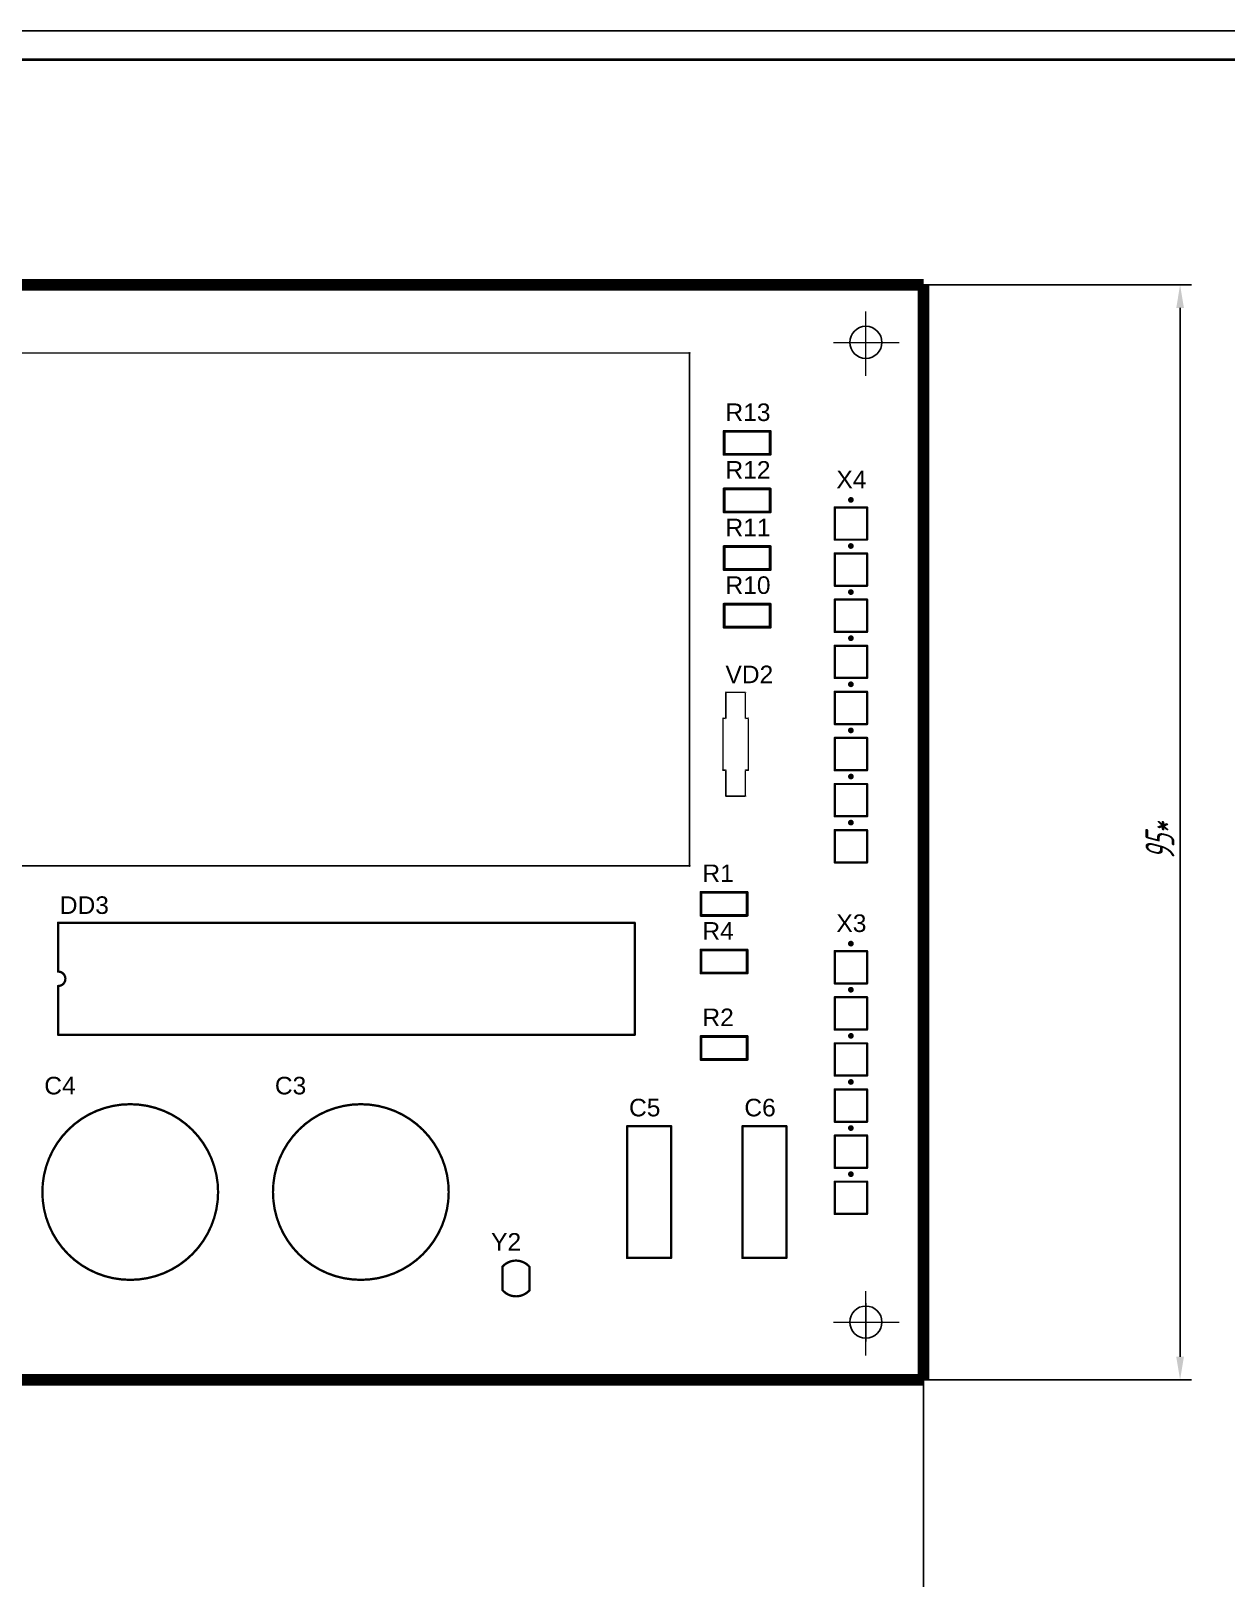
# Model space of a CAD drawing. Header units: millimetres. Extents: x 4478846 to 4492776, y 3796523 to 3799112.
# Drawn here: x 4489687.4 to 4489894.7, y 3797299.9 to 3797568.4 of the extents above; entities that cross this region are included whole.
import ezdxf

# ---------------------------------------------------------------- set-up
doc = ezdxf.new("R2010")
doc.units = ezdxf.units.MM
doc.linetypes.add('CENTER2', pattern=[28.575, 19.05, -3.175, 3.175, -3.175])
doc.layers.get('Defpoints').update_dxf_attribs({"color": 5})
for name, color, linetype, lineweight in [('1', 1, 'Continuous', 40), ('2', 3, 'CENTER2', 20), ('dim', 7, 'Continuous', 20), ('Tonkaya', 3, 'Continuous', 25), ('Основная', 7, 'Continuous', 40)]:
    doc.layers.add(name, color=color, linetype=linetype, lineweight=lineweight)
for name, color, linetype in [('InternalPlane1', 76, 'Continuous'), ('InternalPlane2', 16, 'Continuous'), ('KONTUR', 7, 'Continuous'), ('TopOverlay', 2, 'Continuous')]:
    doc.layers.add(name, color=color, linetype=linetype)
doc.styles.add('35', font='gostw.shx', dxfattribs={"width": 0.65, "oblique": 15, "height": 3.5})
doc.styles.add('5', font='gostw.shx', dxfattribs={"width": 0.75, "oblique": 15, "height": 5})
doc.styles.get("Standard").update_dxf_attribs({"font": 'arial.ttf'})
doc.dimstyles.new('BUT$0', dxfattribs={"dimtxt": 3.5, "dimasz": 4, "dimexe": 2, "dimexo": 0, "dimgap": 1, "dimtad": 1, "dimdec": 4, "dimzin": 9, "dimdsep": 46, "dimtxsty": '35', "dimcen": 0, "dimclrd": 256, "dimclre": 256, "dimclrt": 256, "dimadec": 0, "dimazin": 0, "dimtfac": 0.7, "dimtdec": 4, "dimtmove": 0, "dimatfit": 0, "dimfxl": 1, "dimtolj": 1, "dimtzin": 9, "dimarcsym": 0})

# ---------------------------------------------------------------- blocks, each defined once
blk = doc.blocks.new('*D222')
at = {"layer": 'Defpoints', "color": 0, "transparency": 16777216}
for p in [(4489842.26, 3797524.32), (4489842.26, 3797334.32), (4489886.76, 3797334.32)]:
    blk.add_point(p, dxfattribs=at)
at = {"layer": 'dim', "lineweight": -2, "transparency": 16777216}
for p, q in [((4489842.26, 3797524.32), (4489888.76, 3797524.32)), ((4489886.76, 3797520.32), (4489886.76, 3797338.32)), ((4489842.26, 3797334.32), (4489888.76, 3797334.32))]:
    blk.add_line(p, q, dxfattribs=at)
at = {"layer": 'dim', "transparency": 16777216}
for points in [[(4489886.1, 3797520.32), (4489887.43, 3797520.32), (4489886.76, 3797524.32)], [(4489886.1, 3797338.32), (4489887.43, 3797338.32), (4489886.76, 3797334.32)]]:
    blk.add_solid(points, dxfattribs=at)
at = {"layer": 'dim', "transparency": 16777216, "insert": (4489883.26, 3797427.75), "char_height": 5, "attachment_point": 5, "rotation": 90, "style": '5'}
blk.add_mtext('\\A1;95*', dxfattribs=at)
blk = doc.blocks.new('*D223')
at = {"layer": 'Defpoints', "color": 0, "transparency": 16777216}
for p in [(4489586.26, 3797524.32), (4489842.26, 3797524.32), (4489586.26, 3797290.23)]:
    blk.add_point(p, dxfattribs=at)
at = {"layer": 'dim', "lineweight": -2, "transparency": 16777216}
for p, q in [((4489586.26, 3797524.32), (4489586.26, 3797288.23)), ((4489842.26, 3797524.32), (4489842.26, 3797288.23)), ((4489838.26, 3797290.23), (4489590.26, 3797290.23))]:
    blk.add_line(p, q, dxfattribs=at)
at = {"layer": 'dim', "transparency": 16777216}
for points in [[(4489590.26, 3797290.9), (4489590.26, 3797289.57), (4489586.26, 3797290.23)], [(4489838.26, 3797290.9), (4489838.26, 3797289.57), (4489842.26, 3797290.23)]]:
    blk.add_solid(points, dxfattribs=at)
at = {"layer": 'dim', "transparency": 16777216, "insert": (4489712.78, 3797293.73), "char_height": 5, "attachment_point": 5, "style": '5'}
blk.add_mtext('\\A1;130*', dxfattribs=at)

msp = doc.modelspace()

# ---------------------------------------------------------------- linework, layer by layer
at = {"layer": '1', "const_width": 2.032}
for points in [[(4489586.26336, 3797524.31577), (4489842.26336, 3797524.31577)], [(4489842.26336, 3797334.31577), (4489842.26336, 3797524.31577)], [(4489586.26336, 3797334.31577), (4489842.26336, 3797334.31577)]]:
    msp.add_lwpolyline(points, dxfattribs=at)
at = {"layer": '2'}
for p, q in [((4489832.26336, 3797511.56664), (4489832.26336, 3797519.68977)), ((4489832.26336, 3797508.56665), (4489832.26336, 3797519.68977)), ((4489826.65554, 3797514.35065), (4489838.04736, 3797514.35065)), ((4489829.47936, 3797514.35064), (4489837.0582, 3797514.35064)), ((4489832.26337, 3797338.56664), (4489832.26336, 3797349.68977)), ((4489832.26337, 3797340.97497), (4489832.26336, 3797347.13464)), ((4489826.65554, 3797344.35064), (4489838.04737, 3797344.35064)), ((4489829.47936, 3797344.35064), (4489835.88256, 3797344.35064))]:
    msp.add_line(p, q, dxfattribs=at)
at = {"layer": 'InternalPlane1', "const_width": 2.032}
for points in [[(4489842.26336, 3797334.31577), (4489842.26336, 3797524.31577)], [(4489586.26336, 3797334.31577), (4489842.26336, 3797334.31577)]]:
    msp.add_lwpolyline(points, dxfattribs=at)
at = {"layer": 'InternalPlane1', "const_width": 1.016}
msp.add_lwpolyline([(4489841.75536, 3797519.31577, 1), (4489842.77136, 3797519.31577, 1)], format="xyb", close=True, dxfattribs=at)
msp.add_lwpolyline([(4489841.75536, 3797519.31577, 1), (4489842.77136, 3797519.31577, 1)], format="xyb", close=True, dxfattribs=at)
at = {"layer": 'InternalPlane2', "const_width": 1.016}
msp.add_lwpolyline([(4489841.75536, 3797519.31577, 1), (4489842.77136, 3797519.31577, 1)], format="xyb", close=True, dxfattribs=at)
at = {"layer": 'KONTUR', "color": 7}
msp.add_line((4489528.64734, 3797568.38812), (4490125.64734, 3797568.38812), dxfattribs=at)
at = {"layer": 'Tonkaya', "color": 7, "lineweight": -2}
msp.add_line((4489832.26336, 3797347.65657), (4489832.26336, 3797340.97497), dxfattribs=at)
at = {"layer": 'TopOverlay'}
for points, const_width in [([(4489632.66333, 3797512.51573), (4489801.66335, 3797512.51573)], 0.254), ([(4489801.66335, 3797423.51575), (4489801.66335, 3797512.51573)], 0.254), ([(4489807.66333, 3797498.91576), (4489815.66332, 3797498.91576)], 0.508), ([(4489807.66333, 3797494.91576), (4489807.66333, 3797498.91576)], 0.508), ([(4489815.66332, 3797494.91576), (4489815.66332, 3797498.91576)], 0.508), ([(4489807.66333, 3797494.91576), (4489815.66332, 3797494.91576)], 0.508), ([(4489807.66333, 3797488.91578), (4489815.66332, 3797488.91578)], 0.508), ([(4489807.66333, 3797484.91578), (4489807.66333, 3797488.91578)], 0.508), ([(4489815.66332, 3797484.91578), (4489815.66332, 3797488.91578)], 0.508), ([(4489807.66333, 3797484.91578), (4489815.66332, 3797484.91578)], 0.508), ([(4489826.8634, 3797480.11579), (4489826.8634, 3797485.71578)], 0.4), ([(4489826.8634, 3797485.71578), (4489832.46339, 3797485.71578)], 0.4), ([(4489832.46339, 3797480.11579), (4489832.46339, 3797485.71578)], 0.4), ([(4489826.8634, 3797480.11579), (4489832.46339, 3797480.11579)], 0.4), ([(4489807.66333, 3797478.9158), (4489815.66332, 3797478.9158)], 0.508), ([(4489807.66333, 3797474.9158), (4489807.66333, 3797478.9158)], 0.508), ([(4489815.66332, 3797474.9158), (4489815.66332, 3797478.9158)], 0.508), ([(4489826.8634, 3797477.7158), (4489832.46339, 3797477.7158)], 0.4), ([(4489826.8634, 3797472.11581), (4489826.8634, 3797477.7158)], 0.4), ([(4489832.46339, 3797472.11581), (4489832.46339, 3797477.7158)], 0.4), ([(4489807.66333, 3797474.9158), (4489815.66332, 3797474.9158)], 0.508), ([(4489826.8634, 3797472.11581), (4489832.46339, 3797472.11581)], 0.4), ([(4489807.66333, 3797468.91582), (4489815.66332, 3797468.91582)], 0.508), ([(4489807.66333, 3797464.91572), (4489807.66333, 3797468.91582)], 0.508), ([(4489815.66332, 3797464.91572), (4489815.66332, 3797468.91582)], 0.508), ([(4489826.8634, 3797469.71581), (4489832.46339, 3797469.71581)], 0.4), ([(4489826.8634, 3797464.11572), (4489826.8634, 3797469.71581)], 0.4), ([(4489832.46339, 3797464.11572), (4489832.46339, 3797469.71571)], 0.4), ([(4489807.66333, 3797464.91572), (4489815.66332, 3797464.91572)], 0.508), ([(4489826.8634, 3797464.11572), (4489832.46339, 3797464.11572)], 0.4), ([(4489826.8634, 3797461.71573), (4489832.46339, 3797461.71573)], 0.4), ([(4489826.8634, 3797456.11574), (4489826.8634, 3797461.71573)], 0.4), ([(4489832.46339, 3797456.11574), (4489832.46339, 3797461.71573)], 0.4), ([(4489826.8634, 3797456.11574), (4489832.46339, 3797456.11574)], 0.4), ([(4489807.96336, 3797453.61577), (4489811.3634, 3797453.61577)], 0.254), ([(4489807.96336, 3797449.1158), (4489807.96336, 3797453.61577)], 0.254), ([(4489811.3634, 3797449.1158), (4489811.3634, 3797453.61577)], 0.254), ([(4489826.8634, 3797453.71574), (4489832.46339, 3797453.71574)], 0.4), ([(4489826.8634, 3797448.11576), (4489826.8634, 3797453.71574)], 0.4), ([(4489832.46339, 3797448.11576), (4489832.46339, 3797453.71574)], 0.4), ([(4489807.46338, 3797449.1158), (4489807.96336, 3797449.1158)], 0.254), ([(4489807.46338, 3797440.11577), (4489807.46338, 3797449.1158)], 0.254), ([(4489811.3634, 3797449.1158), (4489811.86338, 3797449.1158)], 0.254), ([(4489811.86338, 3797440.11577), (4489811.86338, 3797449.1158)], 0.254), ([(4489826.8634, 3797448.11576), (4489832.46339, 3797448.11576)], 0.4), ([(4489826.8634, 3797440.11577), (4489826.8634, 3797445.71576)], 0.4), ([(4489826.8634, 3797445.71576), (4489832.46339, 3797445.71576)], 0.4), ([(4489832.46339, 3797440.11577), (4489832.46339, 3797445.71576)], 0.4), ([(4489807.46338, 3797440.11577), (4489807.96336, 3797440.11577)], 0.254), ([(4489807.96336, 3797435.61581), (4489807.96336, 3797440.11577)], 0.254), ([(4489811.3634, 3797435.61581), (4489811.3634, 3797440.11577)], 0.254), ([(4489811.3634, 3797440.11577), (4489811.86338, 3797440.11577)], 0.254), ([(4489826.8634, 3797440.11577), (4489832.46339, 3797440.11577)], 0.4), ([(4489826.8634, 3797432.11579), (4489826.8634, 3797437.71578)], 0.4), ([(4489826.8634, 3797437.71578), (4489832.46339, 3797437.71578)], 0.4), ([(4489832.46339, 3797432.11579), (4489832.46339, 3797437.71578)], 0.4), ([(4489807.96336, 3797435.61581), (4489811.3634, 3797435.61581)], 0.254), ([(4489826.8634, 3797432.11579), (4489832.46339, 3797432.11579)], 0.4), ([(4489826.8634, 3797424.1158), (4489826.8634, 3797429.71579)], 0.4), ([(4489826.8634, 3797429.71579), (4489832.46339, 3797429.71579)], 0.4), ([(4489832.46339, 3797424.1158), (4489832.46339, 3797429.71579)], 0.4), ([(4489632.66333, 3797423.51575), (4489801.66335, 3797423.51575)], 0.254), ([(4489826.8634, 3797424.1158), (4489832.46339, 3797424.1158)], 0.4), ([(4489803.66334, 3797418.91581), (4489811.66333, 3797418.91581)], 0.508), ([(4489803.66334, 3797414.91582), (4489803.66334, 3797418.91581)], 0.508), ([(4489811.66333, 3797414.91582), (4489811.66333, 3797418.91581)], 0.508), ([(4489803.66334, 3797414.91582), (4489811.66333, 3797414.91582)], 0.508), ([(4489692.16334, 3797405.16578), (4489692.16334, 3797413.64582)], 0.4), ([(4489692.16334, 3797413.64582), (4489792.16334, 3797413.64582)], 0.4), ([(4489792.16334, 3797394.18576), (4489792.16334, 3797413.64582)], 0.4), ([(4489803.66334, 3797408.91573), (4489811.66333, 3797408.91573)], 0.508), ([(4489803.66334, 3797404.91574), (4489803.66334, 3797408.91573)], 0.508), ([(4489811.66333, 3797404.91574), (4489811.66333, 3797408.91573)], 0.508), ([(4489826.8634, 3797403.1158), (4489826.8634, 3797408.71578)], 0.4), ([(4489826.8634, 3797408.71578), (4489832.46339, 3797408.71578)], 0.4), ([(4489832.46339, 3797403.1158), (4489832.46339, 3797408.71578)], 0.4), ([(4489803.66334, 3797404.91574), (4489811.66333, 3797404.91574)], 0.508), ([(4489692.16334, 3797394.18576), (4489692.16334, 3797402.66581)], 0.4), ([(4489826.8634, 3797403.1158), (4489832.46339, 3797403.1158)], 0.4), ([(4489826.8634, 3797400.7158), (4489832.46339, 3797400.7158)], 0.4), ([(4489826.8634, 3797395.11581), (4489826.8634, 3797400.7158)], 0.4), ([(4489832.46339, 3797395.11581), (4489832.46339, 3797400.7158)], 0.4), ([(4489692.16334, 3797394.18576), (4489792.16334, 3797394.18576)], 0.4), ([(4489803.66334, 3797393.91581), (4489811.66333, 3797393.91581)], 0.508), ([(4489803.66334, 3797389.91582), (4489803.66334, 3797393.91581)], 0.508), ([(4489811.66333, 3797389.91582), (4489811.66333, 3797393.91581)], 0.508), ([(4489826.8634, 3797395.11581), (4489832.46339, 3797395.11581)], 0.4), ([(4489826.8634, 3797392.71582), (4489832.46339, 3797392.71582)], 0.4), ([(4489826.8634, 3797387.11573), (4489826.8634, 3797392.71582)], 0.4), ([(4489832.46339, 3797387.11583), (4489832.46339, 3797392.71582)], 0.4), ([(4489803.66334, 3797389.91582), (4489811.66333, 3797389.91582)], 0.508), ([(4489826.8634, 3797387.11583), (4489832.46339, 3797387.11583)], 0.4), ([(4489826.8634, 3797384.71573), (4489832.46339, 3797384.71573)], 0.4), ([(4489826.8634, 3797379.11574), (4489826.8634, 3797384.71573)], 0.4), ([(4489832.46339, 3797379.11574), (4489832.46339, 3797384.71573)], 0.4), ([(4489790.85341, 3797355.48582), (4489790.85341, 3797378.34582)], 0.4), ([(4489790.85341, 3797378.34582), (4489798.47341, 3797378.34582)], 0.4), ([(4489798.47341, 3797355.48582), (4489798.47341, 3797378.34582)], 0.4), ([(4489810.85337, 3797355.48582), (4489810.85337, 3797378.34582)], 0.4), ([(4489810.85337, 3797378.34582), (4489818.47337, 3797378.34582)], 0.4), ([(4489818.47337, 3797355.48582), (4489818.47337, 3797378.34582)], 0.4), ([(4489826.8634, 3797379.11574), (4489832.46339, 3797379.11574)], 0.4), ([(4489826.8634, 3797376.71575), (4489832.46339, 3797376.71575)], 0.4), ([(4489826.8634, 3797371.11576), (4489826.8634, 3797376.71575)], 0.4), ([(4489832.46339, 3797371.11576), (4489832.46339, 3797376.71575)], 0.4), ([(4489826.8634, 3797371.11576), (4489832.46339, 3797371.11576)], 0.4), ([(4489826.8634, 3797363.11577), (4489826.8634, 3797368.71576)], 0.4), ([(4489826.8634, 3797368.71576), (4489832.46339, 3797368.71576)], 0.4), ([(4489832.46339, 3797363.11577), (4489832.46339, 3797368.71576)], 0.4), ([(4489826.8634, 3797363.11577), (4489832.46339, 3797363.11577)], 0.4), ([(4489769.25287, 3797349.93657), (4489769.23292, 3797353.96004)], 0.4), ([(4489773.94195, 3797349.90403), (4489773.922, 3797353.92751)], 0.4), ([(4489790.85341, 3797355.48582), (4489798.47341, 3797355.48582)], 0.4), ([(4489810.85337, 3797355.48582), (4489818.47337, 3797355.48582)], 0.4)]:
    msp.add_lwpolyline(points, dxfattribs=dict(at, const_width=const_width))
for points, const_width in [([(4489801.59985, 3797512.51573, 1), (4489801.72685, 3797512.51573, 1)], 0.254), ([(4489801.59985, 3797512.51573, 1), (4489801.72685, 3797512.51573, 1)], 0.254), ([(4489807.53633, 3797498.91576, 1), (4489807.79033, 3797498.91576, 1)], 0.254), ([(4489807.53633, 3797498.91576, 1), (4489807.79033, 3797498.91576, 1)], 0.254), ([(4489815.53632, 3797498.91576, 1), (4489815.79032, 3797498.91576, 1)], 0.254), ([(4489815.53632, 3797498.91576, 1), (4489815.79032, 3797498.91576, 1)], 0.254), ([(4489807.53633, 3797494.91576, 1), (4489807.79033, 3797494.91576, 1)], 0.254), ([(4489807.53633, 3797494.91576, 1), (4489807.79033, 3797494.91576, 1)], 0.254), ([(4489815.53632, 3797494.91576, 1), (4489815.79032, 3797494.91576, 1)], 0.254), ([(4489815.53632, 3797494.91576, 1), (4489815.79032, 3797494.91576, 1)], 0.254), ([(4489807.53633, 3797488.91578, 1), (4489807.79033, 3797488.91578, 1)], 0.254), ([(4489807.53633, 3797488.91578, 1), (4489807.79033, 3797488.91578, 1)], 0.254), ([(4489815.53632, 3797488.91578, 1), (4489815.79032, 3797488.91578, 1)], 0.254), ([(4489815.53632, 3797488.91578, 1), (4489815.79032, 3797488.91578, 1)], 0.254), ([(4489807.53633, 3797484.91578, 1), (4489807.79033, 3797484.91578, 1)], 0.254), ([(4489807.53633, 3797484.91578, 1), (4489807.79033, 3797484.91578, 1)], 0.254), ([(4489815.53632, 3797484.91578, 1), (4489815.79032, 3797484.91578, 1)], 0.254), ([(4489815.53632, 3797484.91578, 1), (4489815.79032, 3797484.91578, 1)], 0.254), ([(4489826.7634, 3797485.71578, 1), (4489826.9634, 3797485.71578, 1)], 0.2), ([(4489826.7634, 3797485.71578, 1), (4489826.9634, 3797485.71578, 1)], 0.2), ([(4489829.91336, 3797487.01577, 1), (4489829.41336, 3797487.01577, 1)], 0.5), ([(4489829.28836, 3797487.01577, 1), (4489829.53836, 3797487.01577, 1)], 0.25), ([(4489829.78836, 3797487.01577, 1), (4489830.03836, 3797487.01577, 1)], 0.25), ([(4489832.36339, 3797485.71578, 1), (4489832.56339, 3797485.71578, 1)], 0.2), ([(4489832.36339, 3797485.71578, 1), (4489832.56339, 3797485.71578, 1)], 0.2), ([(4489826.7634, 3797480.11579, 1), (4489826.9634, 3797480.11579, 1)], 0.2), ([(4489826.7634, 3797480.11579, 1), (4489826.9634, 3797480.11579, 1)], 0.2), ([(4489832.36339, 3797480.11579, 1), (4489832.56339, 3797480.11579, 1)], 0.2), ([(4489832.36339, 3797480.11579, 1), (4489832.56339, 3797480.11579, 1)], 0.2), ([(4489807.53633, 3797478.9158, 1), (4489807.79033, 3797478.9158, 1)], 0.254), ([(4489807.53633, 3797478.9158, 1), (4489807.79033, 3797478.9158, 1)], 0.254), ([(4489815.53632, 3797478.9158, 1), (4489815.79032, 3797478.9158, 1)], 0.254), ([(4489815.53632, 3797478.9158, 1), (4489815.79032, 3797478.9158, 1)], 0.254), ([(4489826.7634, 3797477.7158, 1), (4489826.9634, 3797477.7158, 1)], 0.2), ([(4489826.7634, 3797477.7158, 1), (4489826.9634, 3797477.7158, 1)], 0.2), ([(4489829.91336, 3797479.01577, 1), (4489829.41336, 3797479.01577, 1)], 0.5), ([(4489829.28836, 3797479.01577, 1), (4489829.53836, 3797479.01577, 1)], 0.25), ([(4489829.78836, 3797479.01577, 1), (4489830.03836, 3797479.01577, 1)], 0.25), ([(4489832.36339, 3797477.7158, 1), (4489832.56339, 3797477.7158, 1)], 0.2), ([(4489832.36339, 3797477.7158, 1), (4489832.56339, 3797477.7158, 1)], 0.2), ([(4489807.53633, 3797474.9158, 1), (4489807.79033, 3797474.9158, 1)], 0.254), ([(4489807.53633, 3797474.9158, 1), (4489807.79033, 3797474.9158, 1)], 0.254), ([(4489815.53632, 3797474.9158, 1), (4489815.79032, 3797474.9158, 1)], 0.254), ([(4489815.53632, 3797474.9158, 1), (4489815.79032, 3797474.9158, 1)], 0.254), ([(4489826.7634, 3797472.11581, 1), (4489826.9634, 3797472.11581, 1)], 0.2), ([(4489826.7634, 3797472.11581, 1), (4489826.9634, 3797472.11581, 1)], 0.2), ([(4489832.36339, 3797472.11581, 1), (4489832.56339, 3797472.11581, 1)], 0.2), ([(4489832.36339, 3797472.11581, 1), (4489832.56339, 3797472.11581, 1)], 0.2), ([(4489807.53633, 3797468.91582, 1), (4489807.79033, 3797468.91582, 1)], 0.254), ([(4489807.53633, 3797468.91582, 1), (4489807.79033, 3797468.91582, 1)], 0.254), ([(4489815.53632, 3797468.91582, 1), (4489815.79032, 3797468.91582, 1)], 0.254), ([(4489815.53632, 3797468.91582, 1), (4489815.79032, 3797468.91582, 1)], 0.254), ([(4489826.7634, 3797469.71581, 1), (4489826.9634, 3797469.71581, 1)], 0.2), ([(4489826.7634, 3797469.71581, 1), (4489826.9634, 3797469.71581, 1)], 0.2), ([(4489829.91336, 3797471.01577, 1), (4489829.41336, 3797471.01577, 1)], 0.5), ([(4489829.28836, 3797471.01577, 1), (4489829.53836, 3797471.01577, 1)], 0.25), ([(4489829.78836, 3797471.01577, 1), (4489830.03836, 3797471.01577, 1)], 0.25), ([(4489832.36339, 3797469.71581, 1), (4489832.56339, 3797469.71581, 1)], 0.2), ([(4489832.36339, 3797469.71571, 1), (4489832.56339, 3797469.71571, 1)], 0.2), ([(4489807.53633, 3797464.91572, 1), (4489807.79033, 3797464.91572, 1)], 0.254), ([(4489807.53633, 3797464.91572, 1), (4489807.79033, 3797464.91572, 1)], 0.254), ([(4489815.53632, 3797464.91572, 1), (4489815.79032, 3797464.91572, 1)], 0.254), ([(4489815.53632, 3797464.91572, 1), (4489815.79032, 3797464.91572, 1)], 0.254), ([(4489826.7634, 3797464.11572, 1), (4489826.9634, 3797464.11572, 1)], 0.2), ([(4489826.7634, 3797464.11572, 1), (4489826.9634, 3797464.11572, 1)], 0.2), ([(4489829.91336, 3797463.01577, 1), (4489829.41336, 3797463.01577, 1)], 0.5), ([(4489832.36339, 3797464.11572, 1), (4489832.56339, 3797464.11572, 1)], 0.2), ([(4489832.36339, 3797464.11572, 1), (4489832.56339, 3797464.11572, 1)], 0.2), ([(4489826.7634, 3797461.71573, 1), (4489826.9634, 3797461.71573, 1)], 0.2), ([(4489826.7634, 3797461.71573, 1), (4489826.9634, 3797461.71573, 1)], 0.2), ([(4489829.28836, 3797463.01577, 1), (4489829.53836, 3797463.01577, 1)], 0.25), ([(4489829.78836, 3797463.01577, 1), (4489830.03836, 3797463.01577, 1)], 0.25), ([(4489832.36339, 3797461.71573, 1), (4489832.56339, 3797461.71573, 1)], 0.2), ([(4489832.36339, 3797461.71573, 1), (4489832.56339, 3797461.71573, 1)], 0.2), ([(4489826.7634, 3797456.11574, 1), (4489826.9634, 3797456.11574, 1)], 0.2), ([(4489826.7634, 3797456.11574, 1), (4489826.9634, 3797456.11574, 1)], 0.2), ([(4489829.91336, 3797455.01577, 1), (4489829.41336, 3797455.01577, 1)], 0.5), ([(4489832.36339, 3797456.11574, 1), (4489832.56339, 3797456.11574, 1)], 0.2), ([(4489832.36339, 3797456.11574, 1), (4489832.56339, 3797456.11574, 1)], 0.2), ([(4489807.93836, 3797453.61577, 1), (4489807.98836, 3797453.61577, 1)], 0.254), ([(4489807.93836, 3797453.61577, 1), (4489807.98836, 3797453.61577, 1)], 0.254), ([(4489811.3384, 3797453.61577, 1), (4489811.3884, 3797453.61577, 1)], 0.254), ([(4489811.3384, 3797453.61577, 1), (4489811.3884, 3797453.61577, 1)], 0.254), ([(4489826.7634, 3797453.71574, 1), (4489826.9634, 3797453.71574, 1)], 0.2), ([(4489826.7634, 3797453.71574, 1), (4489826.9634, 3797453.71574, 1)], 0.2), ([(4489829.28836, 3797455.01577, 1), (4489829.53836, 3797455.01577, 1)], 0.25), ([(4489829.78836, 3797455.01577, 1), (4489830.03836, 3797455.01577, 1)], 0.25), ([(4489832.36339, 3797453.71574, 1), (4489832.56339, 3797453.71574, 1)], 0.2), ([(4489832.36339, 3797453.71574, 1), (4489832.56339, 3797453.71574, 1)], 0.2), ([(4489807.43839, 3797449.1158, 1), (4489807.48838, 3797449.1158, 1)], 0.254), ([(4489807.43839, 3797449.1158, 1), (4489807.48838, 3797449.1158, 1)], 0.254), ([(4489807.93836, 3797449.1158, 1), (4489807.98836, 3797449.1158, 1)], 0.254), ([(4489807.93836, 3797449.1158, 1), (4489807.98836, 3797449.1158, 1)], 0.254), ([(4489811.3384, 3797449.1158, 1), (4489811.3884, 3797449.1158, 1)], 0.254), ([(4489811.3384, 3797449.1158, 1), (4489811.3884, 3797449.1158, 1)], 0.254), ([(4489811.83838, 3797449.1158, 1), (4489811.88837, 3797449.1158, 1)], 0.254), ([(4489811.83838, 3797449.1158, 1), (4489811.88837, 3797449.1158, 1)], 0.254), ([(4489826.7634, 3797448.11576, 1), (4489826.9634, 3797448.11576, 1)], 0.2), ([(4489826.7634, 3797448.11576, 1), (4489826.9634, 3797448.11576, 1)], 0.2), ([(4489829.91336, 3797447.01577, 1), (4489829.41336, 3797447.01577, 1)], 0.5), ([(4489832.36339, 3797448.11576, 1), (4489832.56339, 3797448.11576, 1)], 0.2), ([(4489832.36339, 3797448.11576, 1), (4489832.56339, 3797448.11576, 1)], 0.2), ([(4489826.7634, 3797445.71576, 1), (4489826.9634, 3797445.71576, 1)], 0.2), ([(4489826.7634, 3797445.71576, 1), (4489826.9634, 3797445.71576, 1)], 0.2), ([(4489829.28836, 3797447.01577, 1), (4489829.53836, 3797447.01577, 1)], 0.25), ([(4489829.78836, 3797447.01577, 1), (4489830.03836, 3797447.01577, 1)], 0.25), ([(4489832.36339, 3797445.71576, 1), (4489832.56339, 3797445.71576, 1)], 0.2), ([(4489832.36339, 3797445.71576, 1), (4489832.56339, 3797445.71576, 1)], 0.2), ([(4489807.43839, 3797440.11577, 1), (4489807.48838, 3797440.11577, 1)], 0.254), ([(4489807.43839, 3797440.11577, 1), (4489807.48838, 3797440.11577, 1)], 0.254), ([(4489807.93836, 3797440.11577, 1), (4489807.98836, 3797440.11577, 1)], 0.254), ([(4489807.93836, 3797440.11577, 1), (4489807.98836, 3797440.11577, 1)], 0.254), ([(4489811.3384, 3797440.11577, 1), (4489811.3884, 3797440.11577, 1)], 0.254), ([(4489811.3384, 3797440.11577, 1), (4489811.3884, 3797440.11577, 1)], 0.254), ([(4489811.83838, 3797440.11577, 1), (4489811.88837, 3797440.11577, 1)], 0.254), ([(4489811.83838, 3797440.11577, 1), (4489811.88837, 3797440.11577, 1)], 0.254), ([(4489826.7634, 3797440.11577, 1), (4489826.9634, 3797440.11577, 1)], 0.2), ([(4489826.7634, 3797440.11577, 1), (4489826.9634, 3797440.11577, 1)], 0.2), ([(4489829.91336, 3797439.01577, 1), (4489829.41336, 3797439.01577, 1)], 0.5), ([(4489832.36339, 3797440.11577, 1), (4489832.56339, 3797440.11577, 1)], 0.2), ([(4489832.36339, 3797440.11577, 1), (4489832.56339, 3797440.11577, 1)], 0.2), ([(4489826.7634, 3797437.71578, 1), (4489826.9634, 3797437.71578, 1)], 0.2), ([(4489826.7634, 3797437.71578, 1), (4489826.9634, 3797437.71578, 1)], 0.2), ([(4489829.28836, 3797439.01577, 1), (4489829.53836, 3797439.01577, 1)], 0.25), ([(4489829.78836, 3797439.01577, 1), (4489830.03836, 3797439.01577, 1)], 0.25), ([(4489832.36339, 3797437.71578, 1), (4489832.56339, 3797437.71578, 1)], 0.2), ([(4489832.36339, 3797437.71578, 1), (4489832.56339, 3797437.71578, 1)], 0.2), ([(4489807.93836, 3797435.61581, 1), (4489807.98836, 3797435.61581, 1)], 0.254), ([(4489807.93836, 3797435.61581, 1), (4489807.98836, 3797435.61581, 1)], 0.254), ([(4489811.3384, 3797435.61581, 1), (4489811.3884, 3797435.61581, 1)], 0.254), ([(4489811.3384, 3797435.61581, 1), (4489811.3884, 3797435.61581, 1)], 0.254), ([(4489826.7634, 3797432.11579, 1), (4489826.9634, 3797432.11579, 1)], 0.2), ([(4489826.7634, 3797432.11579, 1), (4489826.9634, 3797432.11579, 1)], 0.2), ([(4489829.91336, 3797431.01577, 1), (4489829.41336, 3797431.01577, 1)], 0.5), ([(4489832.36339, 3797432.11579, 1), (4489832.56339, 3797432.11579, 1)], 0.2), ([(4489832.36339, 3797432.11579, 1), (4489832.56339, 3797432.11579, 1)], 0.2), ([(4489826.7634, 3797429.71579, 1), (4489826.9634, 3797429.71579, 1)], 0.2), ([(4489826.7634, 3797429.71579, 1), (4489826.9634, 3797429.71579, 1)], 0.2), ([(4489829.28836, 3797431.01577, 1), (4489829.53836, 3797431.01577, 1)], 0.25), ([(4489829.78836, 3797431.01577, 1), (4489830.03836, 3797431.01577, 1)], 0.25), ([(4489832.36339, 3797429.71579, 1), (4489832.56339, 3797429.71579, 1)], 0.2), ([(4489832.36339, 3797429.71579, 1), (4489832.56339, 3797429.71579, 1)], 0.2), ([(4489801.59985, 3797423.51575, 1), (4489801.72685, 3797423.51575, 1)], 0.254), ([(4489801.59985, 3797423.51575, 1), (4489801.72685, 3797423.51575, 1)], 0.254), ([(4489826.7634, 3797424.1158, 1), (4489826.9634, 3797424.1158, 1)], 0.2), ([(4489826.7634, 3797424.1158, 1), (4489826.9634, 3797424.1158, 1)], 0.2), ([(4489832.36339, 3797424.1158, 1), (4489832.56339, 3797424.1158, 1)], 0.2), ([(4489832.36339, 3797424.1158, 1), (4489832.56339, 3797424.1158, 1)], 0.2), ([(4489803.53634, 3797418.91581, 1), (4489803.79034, 3797418.91581, 1)], 0.254), ([(4489803.53634, 3797418.91581, 1), (4489803.79034, 3797418.91581, 1)], 0.254), ([(4489811.53633, 3797418.91581, 1), (4489811.79033, 3797418.91581, 1)], 0.254), ([(4489811.53633, 3797418.91581, 1), (4489811.79033, 3797418.91581, 1)], 0.254), ([(4489803.53634, 3797414.91582, 1), (4489803.79034, 3797414.91582, 1)], 0.254), ([(4489803.53634, 3797414.91582, 1), (4489803.79034, 3797414.91582, 1)], 0.254), ([(4489811.53633, 3797414.91582, 1), (4489811.79033, 3797414.91582, 1)], 0.254), ([(4489811.53633, 3797414.91582, 1), (4489811.79033, 3797414.91582, 1)], 0.254), ([(4489692.06334, 3797413.64582, 1), (4489692.26334, 3797413.64582, 1)], 0.2), ([(4489692.06334, 3797413.64582, 1), (4489692.26334, 3797413.64582, 1)], 0.2), ([(4489792.06334, 3797413.64582, 1), (4489792.26334, 3797413.64582, 1)], 0.2), ([(4489792.06334, 3797413.64582, 1), (4489792.26334, 3797413.64582, 1)], 0.2), ([(4489829.91336, 3797410.01578, 1), (4489829.41336, 3797410.01578, 1)], 0.5), ([(4489829.28836, 3797410.01578, 1), (4489829.53836, 3797410.01578, 1)], 0.25), ([(4489829.78836, 3797410.01578, 1), (4489830.03836, 3797410.01578, 1)], 0.25), ([(4489803.53634, 3797408.91573, 1), (4489803.79034, 3797408.91573, 1)], 0.254), ([(4489803.53634, 3797408.91573, 1), (4489803.79034, 3797408.91573, 1)], 0.254), ([(4489811.53633, 3797408.91573, 1), (4489811.79033, 3797408.91573, 1)], 0.254), ([(4489811.53633, 3797408.91573, 1), (4489811.79033, 3797408.91573, 1)], 0.254), ([(4489826.7634, 3797408.71578, 1), (4489826.9634, 3797408.71578, 1)], 0.2), ([(4489826.7634, 3797408.71578, 1), (4489826.9634, 3797408.71578, 1)], 0.2), ([(4489832.36339, 3797408.71578, 1), (4489832.56339, 3797408.71578, 1)], 0.2), ([(4489832.36339, 3797408.71578, 1), (4489832.56339, 3797408.71578, 1)], 0.2), ([(4489692.06334, 3797405.16578, 1), (4489692.26334, 3797405.16578, 1)], 0.2), ([(4489692.06336, 3797405.16577, 1), (4489692.26336, 3797405.16577, 1)], 0.2), ([(4489803.53634, 3797404.91574, 1), (4489803.79034, 3797404.91574, 1)], 0.254), ([(4489803.53634, 3797404.91574, 1), (4489803.79034, 3797404.91574, 1)], 0.254), ([(4489811.53633, 3797404.91574, 1), (4489811.79033, 3797404.91574, 1)], 0.254), ([(4489811.53633, 3797404.91574, 1), (4489811.79033, 3797404.91574, 1)], 0.254), ([(4489692.06334, 3797402.66581, 1), (4489692.26334, 3797402.66581, 1)], 0.2), ([(4489692.06336, 3797402.66577, 1), (4489692.26336, 3797402.66577, 1)], 0.2), ([(4489826.7634, 3797403.1158, 1), (4489826.9634, 3797403.1158, 1)], 0.2), ([(4489826.7634, 3797403.1158, 1), (4489826.9634, 3797403.1158, 1)], 0.2), ([(4489829.91336, 3797402.01578, 1), (4489829.41336, 3797402.01578, 1)], 0.5), ([(4489829.28836, 3797402.01578, 1), (4489829.53836, 3797402.01578, 1)], 0.25), ([(4489829.78836, 3797402.01578, 1), (4489830.03836, 3797402.01578, 1)], 0.25), ([(4489832.36339, 3797403.1158, 1), (4489832.56339, 3797403.1158, 1)], 0.2), ([(4489832.36339, 3797403.1158, 1), (4489832.56339, 3797403.1158, 1)], 0.2), ([(4489826.7634, 3797400.7158, 1), (4489826.9634, 3797400.7158, 1)], 0.2), ([(4489826.7634, 3797400.7158, 1), (4489826.9634, 3797400.7158, 1)], 0.2), ([(4489832.36339, 3797400.7158, 1), (4489832.56339, 3797400.7158, 1)], 0.2), ([(4489832.36339, 3797400.7158, 1), (4489832.56339, 3797400.7158, 1)], 0.2), ([(4489692.06334, 3797394.18576, 1), (4489692.26334, 3797394.18576, 1)], 0.2), ([(4489692.06334, 3797394.18576, 1), (4489692.26334, 3797394.18576, 1)], 0.2), ([(4489792.06334, 3797394.18576, 1), (4489792.26334, 3797394.18576, 1)], 0.2), ([(4489792.06334, 3797394.18576, 1), (4489792.26334, 3797394.18576, 1)], 0.2), ([(4489803.53634, 3797393.91581, 1), (4489803.79034, 3797393.91581, 1)], 0.254), ([(4489803.53634, 3797393.91581, 1), (4489803.79034, 3797393.91581, 1)], 0.254), ([(4489811.53633, 3797393.91581, 1), (4489811.79033, 3797393.91581, 1)], 0.254), ([(4489811.53633, 3797393.91581, 1), (4489811.79033, 3797393.91581, 1)], 0.254), ([(4489826.7634, 3797395.11581, 1), (4489826.9634, 3797395.11581, 1)], 0.2), ([(4489826.7634, 3797395.11581, 1), (4489826.9634, 3797395.11581, 1)], 0.2), ([(4489829.91336, 3797394.01577, 1), (4489829.41336, 3797394.01577, 1)], 0.5), ([(4489829.28836, 3797394.01577, 1), (4489829.53836, 3797394.01577, 1)], 0.25), ([(4489829.78836, 3797394.01577, 1), (4489830.03836, 3797394.01577, 1)], 0.25), ([(4489832.36339, 3797395.11581, 1), (4489832.56339, 3797395.11581, 1)], 0.2), ([(4489832.36339, 3797395.11581, 1), (4489832.56339, 3797395.11581, 1)], 0.2), ([(4489826.7634, 3797392.71582, 1), (4489826.9634, 3797392.71582, 1)], 0.2), ([(4489826.7634, 3797392.71582, 1), (4489826.9634, 3797392.71582, 1)], 0.2), ([(4489832.36339, 3797392.71582, 1), (4489832.56339, 3797392.71582, 1)], 0.2), ([(4489832.36339, 3797392.71582, 1), (4489832.56339, 3797392.71582, 1)], 0.2), ([(4489803.53634, 3797389.91582, 1), (4489803.79034, 3797389.91582, 1)], 0.254), ([(4489803.53634, 3797389.91582, 1), (4489803.79034, 3797389.91582, 1)], 0.254), ([(4489811.53633, 3797389.91582, 1), (4489811.79033, 3797389.91582, 1)], 0.254), ([(4489811.53633, 3797389.91582, 1), (4489811.79033, 3797389.91582, 1)], 0.254), ([(4489826.7634, 3797387.11583, 1), (4489826.9634, 3797387.11583, 1)], 0.2), ([(4489826.7634, 3797387.11573, 1), (4489826.9634, 3797387.11573, 1)], 0.2), ([(4489829.91336, 3797386.01577, 1), (4489829.41336, 3797386.01577, 1)], 0.5), ([(4489829.28836, 3797386.01577, 1), (4489829.53836, 3797386.01577, 1)], 0.25), ([(4489829.78836, 3797386.01577, 1), (4489830.03836, 3797386.01577, 1)], 0.25), ([(4489832.36339, 3797387.11583, 1), (4489832.56339, 3797387.11583, 1)], 0.2), ([(4489832.36339, 3797387.11583, 1), (4489832.56339, 3797387.11583, 1)], 0.2), ([(4489826.7634, 3797384.71573, 1), (4489826.9634, 3797384.71573, 1)], 0.2), ([(4489826.7634, 3797384.71573, 1), (4489826.9634, 3797384.71573, 1)], 0.2), ([(4489832.36339, 3797384.71573, 1), (4489832.56339, 3797384.71573, 1)], 0.2), ([(4489832.36339, 3797384.71573, 1), (4489832.56339, 3797384.71573, 1)], 0.2), ([(4489719.90336, 3797366.91577, 1), (4489689.42336, 3797366.91577, 1)], 0.4), ([(4489759.90336, 3797366.91577, 1), (4489729.42336, 3797366.91577, 1)], 0.4), ([(4489790.75341, 3797378.34582, 1), (4489790.95341, 3797378.34582, 1)], 0.2), ([(4489790.75341, 3797378.34582, 1), (4489790.95341, 3797378.34582, 1)], 0.2), ([(4489798.37341, 3797378.34582, 1), (4489798.57341, 3797378.34582, 1)], 0.2), ([(4489798.37341, 3797378.34582, 1), (4489798.57341, 3797378.34582, 1)], 0.2), ([(4489810.75337, 3797378.34582, 1), (4489810.95337, 3797378.34582, 1)], 0.2), ([(4489810.75337, 3797378.34582, 1), (4489810.95337, 3797378.34582, 1)], 0.2), ([(4489818.37337, 3797378.34582, 1), (4489818.57337, 3797378.34582, 1)], 0.2), ([(4489818.37337, 3797378.34582, 1), (4489818.57337, 3797378.34582, 1)], 0.2), ([(4489826.7634, 3797379.11574, 1), (4489826.9634, 3797379.11574, 1)], 0.2), ([(4489826.7634, 3797379.11574, 1), (4489826.9634, 3797379.11574, 1)], 0.2), ([(4489829.91336, 3797378.01578, 1), (4489829.41336, 3797378.01578, 1)], 0.5), ([(4489829.28836, 3797378.01578, 1), (4489829.53836, 3797378.01578, 1)], 0.25), ([(4489829.78836, 3797378.01578, 1), (4489830.03836, 3797378.01578, 1)], 0.25), ([(4489832.36339, 3797379.11574, 1), (4489832.56339, 3797379.11574, 1)], 0.2), ([(4489832.36339, 3797379.11574, 1), (4489832.56339, 3797379.11574, 1)], 0.2), ([(4489826.7634, 3797376.71575, 1), (4489826.9634, 3797376.71575, 1)], 0.2), ([(4489826.7634, 3797376.71575, 1), (4489826.9634, 3797376.71575, 1)], 0.2), ([(4489832.36339, 3797376.71575, 1), (4489832.56339, 3797376.71575, 1)], 0.2), ([(4489832.36339, 3797376.71575, 1), (4489832.56339, 3797376.71575, 1)], 0.2), ([(4489826.7634, 3797371.11576, 1), (4489826.9634, 3797371.11576, 1)], 0.2), ([(4489826.7634, 3797371.11576, 1), (4489826.9634, 3797371.11576, 1)], 0.2), ([(4489829.91336, 3797370.01578, 1), (4489829.41336, 3797370.01578, 1)], 0.5), ([(4489829.28836, 3797370.01578, 1), (4489829.53836, 3797370.01578, 1)], 0.25), ([(4489829.78836, 3797370.01578, 1), (4489830.03836, 3797370.01578, 1)], 0.25), ([(4489832.36339, 3797371.11576, 1), (4489832.56339, 3797371.11576, 1)], 0.2), ([(4489832.36339, 3797371.11576, 1), (4489832.56339, 3797371.11576, 1)], 0.2), ([(4489689.32336, 3797366.91577, 1), (4489689.52336, 3797366.91577, 1)], 0.2), ([(4489719.80336, 3797366.91577, 1), (4489720.00336, 3797366.91577, 1)], 0.2), ([(4489729.32336, 3797366.91577, 1), (4489729.52336, 3797366.91577, 1)], 0.2), ([(4489759.80336, 3797366.91577, 1), (4489760.00336, 3797366.91577, 1)], 0.2), ([(4489826.7634, 3797368.71576, 1), (4489826.9634, 3797368.71576, 1)], 0.2), ([(4489826.7634, 3797368.71576, 1), (4489826.9634, 3797368.71576, 1)], 0.2), ([(4489832.36339, 3797368.71576, 1), (4489832.56339, 3797368.71576, 1)], 0.2), ([(4489832.36339, 3797368.71576, 1), (4489832.56339, 3797368.71576, 1)], 0.2), ([(4489826.7634, 3797363.11577, 1), (4489826.9634, 3797363.11577, 1)], 0.2), ([(4489826.7634, 3797363.11577, 1), (4489826.9634, 3797363.11577, 1)], 0.2), ([(4489832.36339, 3797363.11577, 1), (4489832.56339, 3797363.11577, 1)], 0.2), ([(4489832.36339, 3797363.11577, 1), (4489832.56339, 3797363.11577, 1)], 0.2), ([(4489769.13292, 3797353.96004, 1), (4489769.33292, 3797353.96004, 1)], 0.2), ([(4489773.822, 3797353.92751, 1), (4489774.022, 3797353.92751, 1)], 0.2), ([(4489790.75341, 3797355.48582, 1), (4489790.95341, 3797355.48582, 1)], 0.2), ([(4489790.75341, 3797355.48582, 1), (4489790.95341, 3797355.48582, 1)], 0.2), ([(4489798.37341, 3797355.48582, 1), (4489798.57341, 3797355.48582, 1)], 0.2), ([(4489798.37341, 3797355.48582, 1), (4489798.57341, 3797355.48582, 1)], 0.2), ([(4489810.75337, 3797355.48582, 1), (4489810.95337, 3797355.48582, 1)], 0.2), ([(4489810.75337, 3797355.48582, 1), (4489810.95337, 3797355.48582, 1)], 0.2), ([(4489818.37337, 3797355.48582, 1), (4489818.57337, 3797355.48582, 1)], 0.2), ([(4489818.37337, 3797355.48582, 1), (4489818.57337, 3797355.48582, 1)], 0.2), ([(4489769.15287, 3797349.8715, 1), (4489769.35287, 3797349.8715, 1)], 0.2), ([(4489773.84195, 3797349.90403, 1), (4489774.04195, 3797349.90403, 1)], 0.2)]:
    msp.add_lwpolyline(points, format="xyb", close=True, dxfattribs=dict(at, const_width=const_width))
at = {"layer": 'TopOverlay', "const_width": 0.4}
for points in [[(4489692.16336, 3797405.16577, -1), (4489692.16336, 3797402.66577)], [(4489769.23292, 3797353.96004, -0.457207821), (4489773.922, 3797353.92751)], [(4489773.94195, 3797349.90403, -0.457207821), (4489769.25287, 3797349.8715)]]:
    msp.add_lwpolyline(points, format="xyb", dxfattribs=at)
at = {"layer": 'TopOverlay'}
for centre in [(4489832.26336, 3797514.35064), (4489832.26336, 3797344.35064)]:
    msp.add_circle(centre, 2.784, dxfattribs=at)
at = {"layer": 'Основная', "color": 7}
msp.add_line((4490120.64734, 3797563.38812), (4489548.64734, 3797563.38812), dxfattribs=at)

# ---------------------------------------------------------------- texts
at = {"layer": 'TopOverlay'}
for s, p in [('R13', (4489807.91076, 3797500.70037)), ('R12', (4489807.91076, 3797490.70037)), ('X4', (4489827.14876, 3797489.03717)), ('R11', (4489807.91076, 3797480.70037)), ('R10', (4489807.91076, 3797470.70037)), ('VD2', (4489807.91076, 3797455.20757)), ('R1', (4489803.91076, 3797420.70037)), ('DD3', (4489692.45056, 3797415.17285)), ('R4', (4489803.91076, 3797410.70037)), ('X3', (4489827.14876, 3797412.03717)), ('R2', (4489803.91076, 3797395.70037)), ('C4', (4489689.75356, 3797383.85757)), ('C3', (4489729.75356, 3797383.85757)), ('C5', (4489791.18356, 3797380.04757)), ('C6', (4489811.18356, 3797380.04757)), ('Y2', (4489767.25616, 3797356.74017))]:
    msp.add_text(s, height=3.048, dxfattribs=at).set_placement(p)

# ---------------------------------------------------------------- dimensions: what is measured, and where the dimension line sits
at = {"layer": 'dim'}
dim = msp.add_linear_dim(base=(4489586.26336, 3797290.23346), p1=(4489842.26336, 3797524.31577), p2=(4489586.26336, 3797524.31577), text='130*', dimstyle='BUT$0', override={"dimlfac": 0.5, "dimtxsty": '5'}, dxfattribs=at)
dim.commit()
dim.dimension.update_dxf_attribs({"geometry": '*D223', "text_midpoint": (4489712.78148, 3797290.23346), "dimtype": 160})
dim = msp.add_linear_dim(base=(4489886.7628, 3797334.31577), p1=(4489842.26336, 3797524.31577), p2=(4489842.26336, 3797334.31577), angle=90, text='<>*', dimstyle='BUT$0', override={"dimlfac": 0.5, "dimtxsty": '5'}, dxfattribs=at)
dim.commit()
dim.dimension.update_dxf_attribs({"geometry": '*D222', "text_midpoint": (4489886.7628, 3797427.74624), "dimtype": 160})

doc.saveas('drawing.dxf')
